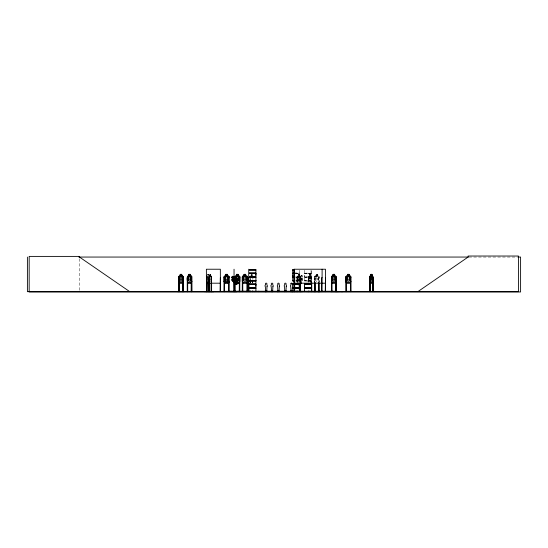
<?xml version="1.0" encoding="UTF-8"?>
<svg xmlns="http://www.w3.org/2000/svg" width="548" height="548" viewBox="0 0 548 548"><rect width="100%" height="100%" fill="white"/><g stroke="black" fill="none" stroke-linecap="round" stroke-linejoin="round"><path stroke-width="0.41" stroke-dasharray="2.74 2.06" d="M299.27 275.206L299.27 272.993L295.16 272.959M304.517 275.206L304.517 276.829L304.483 273.411L311.12 273.281L304.503 273.068M311.038 275.206L311.086 273.397M304.517 272.973L304.517 270.054M311.038 283.939L311.086 276.993L304.469 277.035L304.517 282.487M295.913 280.843L299.311 280.836L300.448 279.638L300.763 281.83L300.784 279.494C302.88 278.939 301.948 276.987 300.701 278.959L300.393 276.891L300.359 279.131L298.989 280.275L299.297 280.549M311.086 280.686L304.462 280.672M299.29 277.322L299.27 276.85L295.16 276.809M297.831 282.049L299.66 276.308L300.242 276.055L302.64 278.055L302.791 278.884L301.153 282.878M297.879 282.021L298.146 280.323M310.956 282.926L311.243 281.268L311.072 282.412M252.649 282.926L252.943 277.432L252.71 282.98M209.185 282.926L209.583 281.275L209.247 276.055M209.363 282.412L209.583 281.275M211.295 282.926L211.61 281.268M211.473 282.412L211.692 276.658L211.357 276.055L210.692 276.055M300.126 282.926L300.605 276.658L300.14 276.055M300.331 282.412L300.564 281.275M304.483 277L311.045 276.809L311.045 273.603L304.517 273.603M318.566 282.926L319.066 281.268L319.039 276.685M318.573 282.98L319.121 281.275M209.076 279.891L208.603 281.268L207.719 281.268M211.186 279.891L210.713 281.268L209.829 281.268L209.35 279.891M298.105 280.323L299.701 276.308M301.537 275.151L300.914 276.719L300.201 276.781L299.092 279.562L299.133 281.179L300.092 281.98L301.085 281.22L302.195 278.446L301.88 277.521L302.475 276.028L301.496 275.151L302.565 276.007L301.975 277.5M301.441 282.049L302.708 278.877L302.565 278.089M299.338 280.74L296.009 280.72M299.324 273.384L295.153 273.377M299.324 277.233L295.153 277.233M311.1 277.233L304.51 277.363M308.661 281.816L308.64 276.665L309.552 276.055M308.723 276.692L308.976 276.11M208.781 281.816L209.151 276.055L209.548 276.685L209.5 281.816M208.85 276.665L209.165 276.11M297.434 276.11L296.975 281.816M307.27 281.035L308.284 281.035M314.559 281.816L314.593 276.665L315.045 276.055L316.1 276.055M314.593 276.665L315.073 276.055M299.688 276.356L300.236 276.117L297.393 276.11M468.958 257.053L517.216 257.053M295.153 273.178L299.311 273.164M311.086 273.164L304.476 273.397M295.16 273.603L299.276 273.603L299.27 276.829M211.199 281.816L210.74 274.336L209.747 274.336L209.781 276.11M299.414 274.336L298.181 274.336L298.263 276.11L297.667 276.685L297.667 279.891L298.263 281.268L299.372 281.268L299.968 279.891L299.372 274.336M310.38 276.11L310.408 274.336L309.504 274.336L309.058 281.816M207.671 274.39L208.603 274.39M209.781 274.39L210.713 274.39M298.222 274.39L299.372 274.39M309.531 274.39L310.38 274.39M316.121 274.39L317.559 274.39L317.532 276.11L318.285 276.685L318.285 279.891L317.532 281.268L316.121 281.268L315.367 279.891L315.367 276.685L316.121 276.11L316.1 274.336M309.675 274.678L310.189 274.678L310.189 275.254L309.675 275.254M208.589 276.055L209.795 276.055M250.429 276.055L251.114 276.055M252.005 276.055L252.697 276.055M298.222 276.055L297.372 276.055L296.995 276.665L297.359 282.98M299.372 276.055L300.242 276.055M310.36 276.055L310.969 276.055M318.587 276.055L317.58 276.055L317.607 274.336L316.073 274.336L316.073 276.055M211.343 276.11L207.719 276.11L207.637 274.336L208.637 274.336L209.089 281.816M308.928 276.11L310.956 276.11M315.066 276.11L318.566 276.11M211.644 276.658L211.309 276.055M300.126 276.11L300.605 276.658M308.64 276.665L308.695 281.275M295.153 277.035L299.311 277.014M296.009 277.459L299.276 277.459L299.27 283.939M304.51 277.459L311.045 277.459M208.63 277.713L209.5 277.713M211.199 277.713L211.61 277.713M300.523 277.713L300.064 277.713L300.064 281.816M308.661 277.713L309.058 277.713M311.017 277.713L311.737 277.713L311.737 281.912M314.559 277.713L315.059 277.713L315.059 281.816M319.162 277.713L318.655 277.713L318.655 281.816M314.559 278.288L319.094 278.288M208.603 279.891L207.719 279.891L207.719 276.685L208.603 276.685L208.63 281.816M296.009 280.466L299.27 280.466L296.009 280.555M304.517 280.466L311.038 280.466M296.516 281.035L295.886 280.98L299.27 281.035M304.517 281.035L311.038 281.035M296.995 281.275L297.276 282.412M314.566 281.275L314.901 282.412L314.641 281.268M318.559 276.055L319.121 276.658L319.162 281.816M310.915 276.055L311.257 281.816M309.099 279.891L309.531 281.268L310.332 281.268L310.764 279.891L310.36 274.336M309.36 276.055L310.997 282.556M250.415 282.61L250.477 282.98L250.368 280.172M209.041 282.412L208.85 281.275L209.089 282.98M250.176 281.275L250.463 282.98M308.634 281.275L308.867 282.412M311.038 272.959L311.045 269.863M299.27 272.959L299.276 269.863M318.744 277.713L318.744 281.816M314.97 277.713L314.97 281.816M314.641 276.692L314.641 281.816M311.504 270.87L311.504 282.371M311.175 277.713L311.175 281.816M309.579 274.39L309.579 276.11M308.901 277.713L308.901 281.816M308.819 277.713L308.819 281.816M300.523 276.685L300.523 281.816M300.393 277.713L300.393 281.816M300.194 277.713L300.194 281.816M297.297 281.816L297.297 277.713L296.838 277.713L296.838 281.816M297.167 277.713L297.167 281.816M252.758 280.172L252.758 282.638M252.655 280.172L252.655 282.638M252.505 280.172L252.505 282.638M252.053 274.336L252.053 276.055M252.005 274.336L251.977 276.11M251.868 274.678L251.868 275.254L251.299 275.254L251.299 274.678M251.148 274.39L251.148 276.11L251.114 274.336M250.217 278.528L250.217 280.994M250.162 277.452L250.107 282.638M211.61 276.685L211.61 281.816M211.46 277.713L211.46 281.816M211.35 277.713L211.35 281.816M210.692 274.336L210.665 276.11M209.829 274.39L209.35 281.816M209.24 277.713L209.24 281.816M208.891 277.713L208.891 281.816M79.474 258.738L79.474 290.83M300.715 277.213L299.605 279.994L300.571 280.795L301.681 278.014L300.715 277.213M301.585 275.617L301.386 276.117L302.003 276.63L302.201 276.137L301.585 275.617M208.446 274.678L207.877 274.678L207.877 275.254L208.446 275.254L208.446 274.678M210.555 274.678L209.987 274.678L209.987 275.254L210.555 275.254L210.555 274.678M299.174 274.678L298.461 274.678L298.461 275.254L299.174 275.254L299.174 274.678M317.278 274.678L316.374 274.678L316.374 275.254L317.278 275.254L317.278 274.678M210.713 276.685L209.829 276.685L209.829 279.891L210.713 279.891L210.713 276.685M299.372 276.685L298.263 276.685L298.263 279.891L299.372 279.891L299.372 276.685M310.332 276.685L309.531 276.685L309.531 279.891L310.332 279.891L310.332 276.685M317.532 276.685L316.121 276.685L316.121 279.891L317.532 279.891L317.532 276.685"/><path stroke-width="0.82" d="M255.902 286.193L255.902 284.583L249.374 284.583M255.902 275.206L255.902 273.603L249.374 273.603M294.379 276.809L292.742 276.809L292.748 275.206M299.27 286.193L299.27 284.583L292.742 284.583M311.045 287.796L304.51 287.796L304.517 286.193M231.523 291.666L236.757 291.666L231.612 291.385M237.216 280.597L237.647 280.288L235.407 279.651C235.387 276.343 233.571 277.425 234.859 279.631C232.523 278.281 231.948 280.302 234.893 280.144C234.729 283.254 236.88 282.59 235.421 280.151L237.222 280.672M290.974 283.569C291.378 282.11 292.975 283.878 292.139 284.83A1.165 1.165 0 0 1 292.379 286.659L292.139 291.146L290.974 291.146L290.735 286.659A1.165 1.165 0 0 1 290.974 284.83L290.995 283.419M304.476 291.646L304.51 288.44L311.045 288.44M206.192 291.666L206.98 291.166L206.966 291.673L206.932 282.638M306.428 291.632L320.47 291.639M372.606 282.98L373.01 281.275L372.647 282.98L370.119 282.98L369.838 281.275M204.342 291.639L213.747 291.673M204.363 291.413L213.768 291.413M206.466 291.632L206.377 269.226L220.344 269.226L220.399 291.632M367.77 291.413L375.175 291.632M179.169 291.673L179.121 277.713L178.621 277.713L178.621 291.673L178.737 276.665L178.737 281.275L179.23 282.98L182.724 282.98L183.183 281.268M182.724 282.98L183.231 281.275L183.203 276.658L182.71 276.055L181.717 276.055L181.744 274.336L180.23 274.336L180.23 276.055L179.21 276.055L178.737 276.665M191.321 282.98L191.862 281.275L191.286 282.926L187.868 282.926M229.139 281.268L228.564 282.926L224.612 282.926L224.098 281.268L224.098 276.692L224.584 276.055L225.817 276.055L225.755 274.336L227.475 274.336L227.42 282.98M229.194 281.275L228.605 282.98L224.57 282.98L224.036 281.275M247.381 281.268L246.812 282.926L242.86 282.926M247.443 281.275L246.847 282.98L242.812 282.98L242.285 281.275L242.339 276.692L242.833 276.055L244.004 276.055L244.004 274.336L245.723 274.336L245.662 276.11L246.525 276.685L246.525 279.891L245.662 281.268L244.059 281.268L243.202 279.891L243.202 276.685L244.059 276.11L244.059 274.39L245.662 274.39M350.987 281.275L350.398 282.98L346.363 282.98L345.829 281.275M177.271 291.632L184.505 291.632M185.909 291.413L193.129 291.413M315.723 291.639L304.517 291.447M330.348 291.632L339.507 291.673M304.476 291.563L315.758 291.605M223.954 291.413L224.036 276.665M234.599 291.605L234.681 277.713L235.154 277.713L235.208 291.673M294.043 269.226L294.043 291.673L294.132 291.166M345.699 291.605L346.329 291.166M206.993 276.055L206.671 291.673M207.007 276.11L206.815 291.673M369.832 291.673L369.797 276.665L370.133 276.055L370.893 276.055M369.838 276.665L370.174 276.055M300.208 283.994L301.167 282.843M301.195 282.878L300.249 284.063L299.002 283.056M265.321 291.591L266.855 291.666M265.109 291.666L265.294 290.913L265.431 291.399M265.198 291.673L265.787 291.659L265.342 291.659M266.945 291.584L267.054 290.913L266.609 291.522M270.959 291.659L271.185 290.913L271.322 291.399M271.198 291.522L272.849 291.522M271.089 291.673L271.534 291.522M272.808 291.659C272.048 292.194 273.521 290.632 272.794 291.399M272.466 291.659L272.842 291.522M277.733 291.399C277.473 291.104 277.117 292.111 279.288 291.399M277.699 291.659L278.076 291.659L277.589 291.666M278.898 291.522C279.001 292.276 279.35 290.406 279.233 291.673M279.001 291.522L279.343 291.584M284.419 291.666L284.501 290.913L284.645 291.399M286.2 291.399L284.405 291.399L284.857 291.673M284.755 291.666L284.522 291.673M286.145 291.673L285.803 291.673M285.809 291.584L286.255 291.522L284.391 291.591M290.824 290.913L290.632 291.522L302.414 291.632L290.495 291.666M292.447 291.673L291.865 291.666L292.324 291.673M292.2 291.659L292.29 290.913L292.474 291.659M232.708 276.322L231.578 277.452L232.79 278.672L232.592 279.679L234.859 281.946L236.435 282.316L237.572 281.179L237.209 279.603L234.934 277.329L233.928 277.535L232.708 276.24L231.496 277.452L232.708 278.672L231.879 279.494L231.927 280.316L235.188 283.576L236.77 284.412L239.627 281.556L238.832 279.932L235.572 276.665L234.708 276.665L233.928 277.452M231.941 279.521L234.736 276.726L235.544 276.726M310.935 291.639L311.017 291.166M188.937 276.11L188.19 276.685L188.19 279.891L188.937 281.268L190.327 281.268L191.067 279.891L191.067 276.685L190.327 276.11L190.348 274.336L188.855 274.336L188.889 276.055L187.841 276.055C186.56 277.925 187.341 280.877 187.854 282.98L191.355 282.98M292.728 280.555L294.379 280.686M417.809 291.673L468.115 257.053L468.115 256.032L518.415 256.032L518.415 291.673L27.4 291.673L27.4 257.053M225.817 276.11L224.954 276.685L224.954 279.891L225.817 281.268L227.42 281.268L228.276 279.891L228.276 276.685L227.42 276.11M286.131 291.591L286.255 290.913L286.364 291.673M290.92 291.673L290.591 291.522M78.83 257.053L468.376 257.053M518.031 257.053L520.6 257.053L520.6 291.968L29.167 291.968L29.167 256.396L79.474 256.396L79.474 257.053L129.773 291.673M249.367 269.732L255.916 269.732M292.735 269.732L294.379 269.726M249.367 269.849L255.916 269.856L255.902 272.959L249.374 272.959M294.372 269.856L292.735 269.849L292.748 272.959L294.379 272.959M249.381 270.054L255.902 270.054M292.748 270.054L294.386 270.054M249.333 273.178L255.957 273.178M292.694 273.178L294.351 273.178M249.333 273.377L255.957 273.377M292.694 273.377L294.351 273.377M294.379 273.603L292.742 273.603L292.742 276.809M333.095 274.336L334.664 274.336L334.588 276.11L335.362 276.685L335.362 279.891L334.588 281.268L333.143 281.268L332.369 279.891L332.369 276.685L333.143 276.11L333.116 274.336L333.095 276.055L332.04 276.055L331.547 276.665L331.567 291.673M180.278 274.39L181.696 274.39L181.696 276.11L182.436 276.685L182.436 279.891L181.696 281.268L180.306 281.268L179.559 279.891L179.559 276.685L180.306 276.11L180.258 274.336M188.909 274.39L190.327 274.39M227.42 274.39L225.817 274.39L225.817 282.98M236.489 274.39L238.092 274.39L238.092 276.11L238.949 276.685L238.949 279.891L238.092 281.268L236.489 281.268L235.626 279.891L235.626 276.685L236.489 276.11L236.428 274.336L238.147 274.336L238.147 276.055L239.257 276.055L239.866 276.658L239.866 281.275L239.277 282.98L235.243 282.98L234.708 281.275L234.708 276.665L235.256 276.055L236.428 276.055M333.143 274.39L334.609 274.39M349.213 274.39L347.61 274.39L347.61 276.11L346.747 276.685L346.747 279.891L347.61 281.268L349.213 281.268L350.069 279.891L350.069 276.685L349.213 276.11L349.268 274.336L347.548 274.336L347.548 276.055L346.377 276.055L345.829 276.665L345.857 291.673M370.886 274.39L371.921 274.39M190.348 276.055L191.334 276.055M227.42 276.055L228.591 276.055L229.194 276.658L229.187 291.673L229.242 291.166L228.66 291.166M245.723 276.055L246.833 276.055L247.443 276.658L247.518 291.639M334.636 276.055L335.664 276.055L336.212 276.658L336.157 291.673L336.184 276.658M349.268 276.055L350.384 276.055L350.987 276.658L351.035 291.413M371.907 276.055L372.64 276.055M179.237 276.11L182.69 276.11M187.868 276.11L191.314 276.11L191.814 276.685L191.834 291.673M224.612 276.11L228.564 276.11L229.139 276.685M235.284 276.11L239.236 276.11L239.812 276.685L239.757 291.673M335.643 276.11L332.061 276.11L331.602 276.692L331.622 291.673M350.357 276.11L346.405 276.11L345.891 276.692L345.891 281.268M370.147 276.11L372.619 276.11M191.834 276.658L191.307 276.055M225.817 276.685L227.42 276.685M249.374 276.809L255.909 276.809L255.909 273.603M249.333 277.035L255.957 277.035M292.694 277.035L294.351 277.035M249.333 277.233L255.957 277.233M292.694 277.233L294.351 277.233M249.374 277.459L255.909 277.459L255.909 280.549L249.347 280.679L255.916 280.686M294.379 277.459L292.742 277.459L292.742 280.549L294.372 280.555M183.155 277.713L182.655 277.713L182.696 291.673M187.752 277.713L187.252 277.713L187.252 291.673M191.786 277.713L191.286 277.713L191.238 291.673M206.377 277.713L206.932 277.713M220.344 277.713L220.077 291.673M224.057 277.713L224.529 277.713L224.584 291.673M229.187 277.713L228.715 277.713L228.612 291.385M234.044 277.713L234.304 291.673M239.812 277.713L239.339 277.713L239.284 291.673M242.257 277.713L242.73 277.713L242.785 291.673M247.381 277.713L246.908 277.713L246.908 291.673M248.71 277.713L248.895 291.673M294.043 277.713L294.66 277.713L294.714 291.673M322.114 277.713L321.642 277.713L321.587 291.673M325.471 277.713L325.259 291.673M331.547 277.713L332.047 277.713M335.732 277.713L336.239 277.713M345.802 277.713L346.274 277.713L346.329 291.673M350.932 277.713L350.46 277.713L350.46 291.673M369.818 277.713L370.256 277.713M225.817 279.891L227.42 279.891M249.381 280.466L255.902 280.466M292.748 280.466L294.386 280.466M249.367 280.85L255.916 280.836L255.902 283.939L249.374 283.939M292.735 280.829L294.372 280.85M249.381 281.035L255.902 281.035M292.748 281.035L294.386 281.035M206.692 281.275L206.884 282.412M331.547 281.275L332.047 282.98L335.677 282.98L336.184 281.275M179.237 282.926L182.69 282.926M239.236 282.926L235.284 282.926L234.77 281.268M335.643 282.926L332.061 282.926L331.602 281.268M346.405 282.926L350.357 282.926M372.619 282.926L370.147 282.926L369.873 281.268M206.377 283.193L220.344 283.193M294.18 283.193L325.471 283.193M292.742 283.939L299.276 283.939M304.51 283.939L311.045 283.939M249.333 284.165L255.957 284.165M292.694 284.165L299.318 284.165M304.469 284.165L311.093 284.165M249.333 284.364L255.957 284.364M292.694 284.364L299.318 284.364M304.469 284.364L311.093 284.364M311.045 284.583L304.51 284.583L304.51 287.796M249.374 287.796L255.909 287.796L255.909 284.583M292.742 287.796L299.276 287.796L299.276 284.583M249.333 288.015L255.957 288.015M292.694 288.015L299.318 288.015M304.469 288.015L311.093 288.015M249.333 288.214L255.957 288.214M292.694 288.214L299.318 288.214M304.469 288.214L311.093 288.214M249.374 288.44L255.909 288.44L255.909 291.536L246.189 291.605L255.902 291.447M292.742 288.44L299.276 288.44L299.276 291.536M178.573 291.166L179.169 291.166M187.204 291.166L187.8 291.166L187.8 291.673M191.238 291.166L191.834 291.166M208.583 291.166L209.548 291.166M211.158 291.166L211.665 291.632M224.002 291.166L224.584 291.166M350.987 291.166L350.405 291.166L350.405 291.673M369.784 291.166L370.29 291.166M372.647 291.166L373.154 291.166M224.584 291.31L228.66 291.31M239.284 291.31L229.831 291.673M242.785 291.31L255.087 291.632M265.725 291.303L266.506 291.303M271.623 291.303L272.397 291.303M278.021 291.303L278.795 291.303M284.933 291.303L285.707 291.303M291.111 291.303L302.407 291.413M346.329 291.31L350.405 291.31M266.992 291.399L265.205 291.399L265.664 291.591M204.363 291.605L213.775 291.632M272.959 291.591L271.322 291.673M277.48 291.591L279.364 291.591M317.97 291.632L320.436 291.605L317.991 291.639M322.231 291.632L322.272 291.241M325.526 291.632L325.471 269.226L294.18 269.226L294.221 291.673M337.431 291.632L335.102 291.385L337.349 291.673M236.763 284.337L235.222 283.528L231.982 280.295M309.127 291.632L309.051 291.166M299.023 283.008L300.249 283.994M247.381 276.685L246.812 276.11L242.86 276.11L242.339 276.692L242.257 291.673L242.202 291.166M182.676 276.055L183.183 276.685L183.155 291.673M372.592 276.055L372.976 276.685L373.01 291.673M209.542 291.646L209.5 282.638M373.126 291.673L373.12 277.713L372.681 277.713L372.654 291.673M372.928 276.685L372.9 291.673M372.791 291.166L372.791 291.673M371.921 276.11L371.955 274.336L370.852 274.336L370.852 276.055M371.907 274.336L372.4 279.891L371.873 281.268L370.886 281.268L370.359 279.891L370.359 276.685L370.886 276.11L370.893 274.336M370.256 282.638L370.29 291.673M370.112 277.713L370.147 291.673M370.037 291.166L370.058 291.673M369.873 276.692L369.962 291.673M350.878 291.166L350.878 291.673M346.22 291.166L346.22 291.673M342.904 291.673L340.726 291.673M336.931 291.673L336.931 291.241L229.934 291.241L229.934 291.673M336.664 291.241L336.664 291.673M336.376 291.241L336.376 291.673M335.883 291.166L335.869 291.673M335.814 277.713L335.76 291.673M335.684 291.166L335.684 291.673M332.102 291.166L332.102 291.673M331.972 277.713L332.019 291.673M331.91 291.166L331.896 291.673M331.499 291.166L331.499 291.673M325.444 291.166L325.444 291.673M325.204 291.166L325.204 291.673M322.169 291.166L322.156 291.673M322.114 269.226L322.06 291.673M321.697 291.166L321.717 291.673M319.21 291.166L319.21 291.673M319.073 282.638L319.162 291.673M319.011 291.166L318.998 291.673M318.744 282.638L318.82 291.673M318.655 282.638L318.607 291.673M315.059 282.638L315.107 291.673M314.97 282.638L315.018 291.673M314.908 291.166L314.901 291.673M314.641 282.638L314.641 291.673M314.559 282.638L314.559 291.673M311.764 291.166L311.764 291.673L311.737 282.754M311.531 291.166L311.531 291.673L311.504 282.754M311.223 291.673L311.202 291.166L311.148 291.673M308.901 291.166L308.928 291.673M308.853 291.166L308.825 291.673M300.557 291.166L300.557 291.673L300.523 282.638M300.393 283.46L300.427 291.673M300.27 291.166L300.311 291.673M300.194 282.638L300.16 291.673M300.064 283.46L300.023 291.673M297.304 291.166L297.338 291.673M297.167 291.166L297.208 291.673M297.05 291.166L297.091 291.673M296.934 291.166L296.975 291.673M296.858 291.166L296.838 291.673M294.598 291.166L294.605 291.673M294.283 291.166L294.283 291.673M293.913 291.241L293.913 291.673M291.831 291.399L291.831 290.378L291.296 290.378L291.296 291.399M290.817 290.913L290.824 291.399M285.652 291.399L285.645 290.378L285.118 290.378L285.118 291.399M278.74 291.399L278.74 290.378L278.206 290.378L278.206 291.399M277.726 290.913L277.726 291.399M272.335 291.399L272.335 290.378L271.801 290.378L271.801 291.399M266.444 291.399L266.444 290.378L265.91 290.378L265.91 291.399M258.992 291.241L258.992 291.673M258.272 291.241L258.272 291.673M252.916 291.166L252.909 291.673M252.792 291.166L252.758 291.673M252.683 291.166L252.628 291.673M250.361 291.166L250.402 291.673M250.217 291.166L250.244 291.673M250.162 291.673L250.141 291.166L250.08 291.673M249.929 291.166L249.943 291.673M248.717 269.226L248.71 291.673M247.326 291.166L247.326 291.673M246.853 291.166L246.853 291.673M242.675 291.166L242.675 291.673M239.866 291.166L239.873 291.673M239.394 291.166L239.394 291.673M235.435 291.241L235.435 291.673M235.099 291.166L235.099 291.673M234.736 291.166L234.736 291.673M234.448 291.241L234.448 291.673M234.229 277.713L234.222 291.673M234.044 269.226L234.044 291.673L233.996 291.166M233.585 291.241L233.585 291.673M231.201 291.241L231.201 291.673M230.941 291.385L230.914 291.241M228.769 291.166L228.769 291.673M224.475 291.166L224.475 291.673M224.111 291.166L224.111 291.673M211.61 282.638L211.61 291.673M211.46 282.638L211.405 291.673M211.35 282.638L211.323 291.673M211.199 282.638L211.172 291.673M209.35 282.638L209.384 291.673M209.24 282.638L209.274 291.673M209.213 291.166L209.213 291.673M209.041 282.638L209.062 291.673M208.891 282.638L208.918 291.673M208.781 282.638L208.857 291.673M208.754 291.166L208.747 291.673L208.63 282.638M206.521 277.713L206.493 291.673M191.69 277.713L191.752 291.673M191.615 291.166L191.629 291.673M191.451 291.166L191.437 291.673M191.375 277.713L191.327 291.673M188.937 274.39L188.909 276.11M187.663 277.713L187.711 291.673M187.601 291.166L187.587 291.673M187.395 276.665L187.416 291.673M183.203 291.673L183.203 291.166L182.607 291.166L182.607 291.673M183.059 277.713L182.991 291.673M182.744 277.713L182.82 291.673M179.032 277.713L179.08 291.673M178.956 291.166L178.97 291.673M178.785 291.166L178.771 291.673M266.992 286.659L266.753 291.146L265.588 291.146L265.348 286.659A1.165 1.165 0 0 1 265.588 284.83C264.526 282.535 267.814 282.535 266.753 284.83A1.165 1.165 0 0 1 266.992 286.659M272.89 286.659L272.644 291.146L271.479 291.146L271.239 286.659A1.165 1.165 0 0 1 271.479 284.83C270.424 282.535 273.705 282.535 272.644 284.83A1.165 1.165 0 0 1 272.883 286.659M279.288 286.659L279.048 291.146L277.884 291.146L277.637 286.659A1.165 1.165 0 0 1 277.884 284.83C276.822 282.535 280.11 282.535 279.048 284.83A1.165 1.165 0 0 1 279.288 286.659M286.2 286.659L285.953 291.146L284.796 291.146L284.549 286.659A1.165 1.165 0 0 1 284.796 284.83C283.734 282.535 287.015 282.535 285.96 284.83A1.165 1.165 0 0 1 286.2 286.659M232.708 276.726L231.982 277.452L232.386 277.857L233.112 277.13L232.708 276.726M234.332 277.939L233.195 279.076L235.462 281.343L236.599 280.206L234.332 277.939M181.443 274.678L180.552 274.678L180.552 275.254L181.443 275.254L181.443 274.678M190.074 274.678L189.183 274.678L189.183 275.254L190.074 275.254L190.074 274.678M227.132 274.678L226.105 274.678L226.105 275.254L227.132 275.254L227.132 274.678M237.805 274.678L236.77 274.678L236.77 275.254L237.805 275.254L237.805 274.678M245.374 274.678L244.346 274.678L244.346 275.254L245.374 275.254L245.374 274.678M334.328 274.678L333.403 274.678L333.403 275.254L334.328 275.254L334.328 274.678M348.925 274.678L347.891 274.678L347.891 275.254L348.925 275.254L348.925 274.678M371.695 274.678L371.065 274.678L371.065 275.254L371.695 275.254L371.695 274.678M181.696 276.685L180.306 276.685L180.306 279.891L181.696 279.891L181.696 276.685M190.327 276.685L188.937 276.685L188.937 279.891L190.327 279.891L190.327 276.685M238.092 276.685L236.489 276.685L236.489 279.891L238.092 279.891L238.092 276.685M245.662 276.685L244.059 276.685L244.059 279.891L245.662 279.891L245.662 276.685M334.588 276.685L333.143 276.685L333.143 279.891L334.588 279.891L334.588 276.685M349.213 276.685L347.61 276.685L347.61 279.891L349.213 279.891L349.213 276.685M371.873 276.685L370.886 276.685L370.886 279.891L371.873 279.891L371.873 276.685M308.668 291.673L308.668 291.166L308.661 291.673M252.512 291.673L252.505 291.166L252.47 291.673"/></g></svg>
